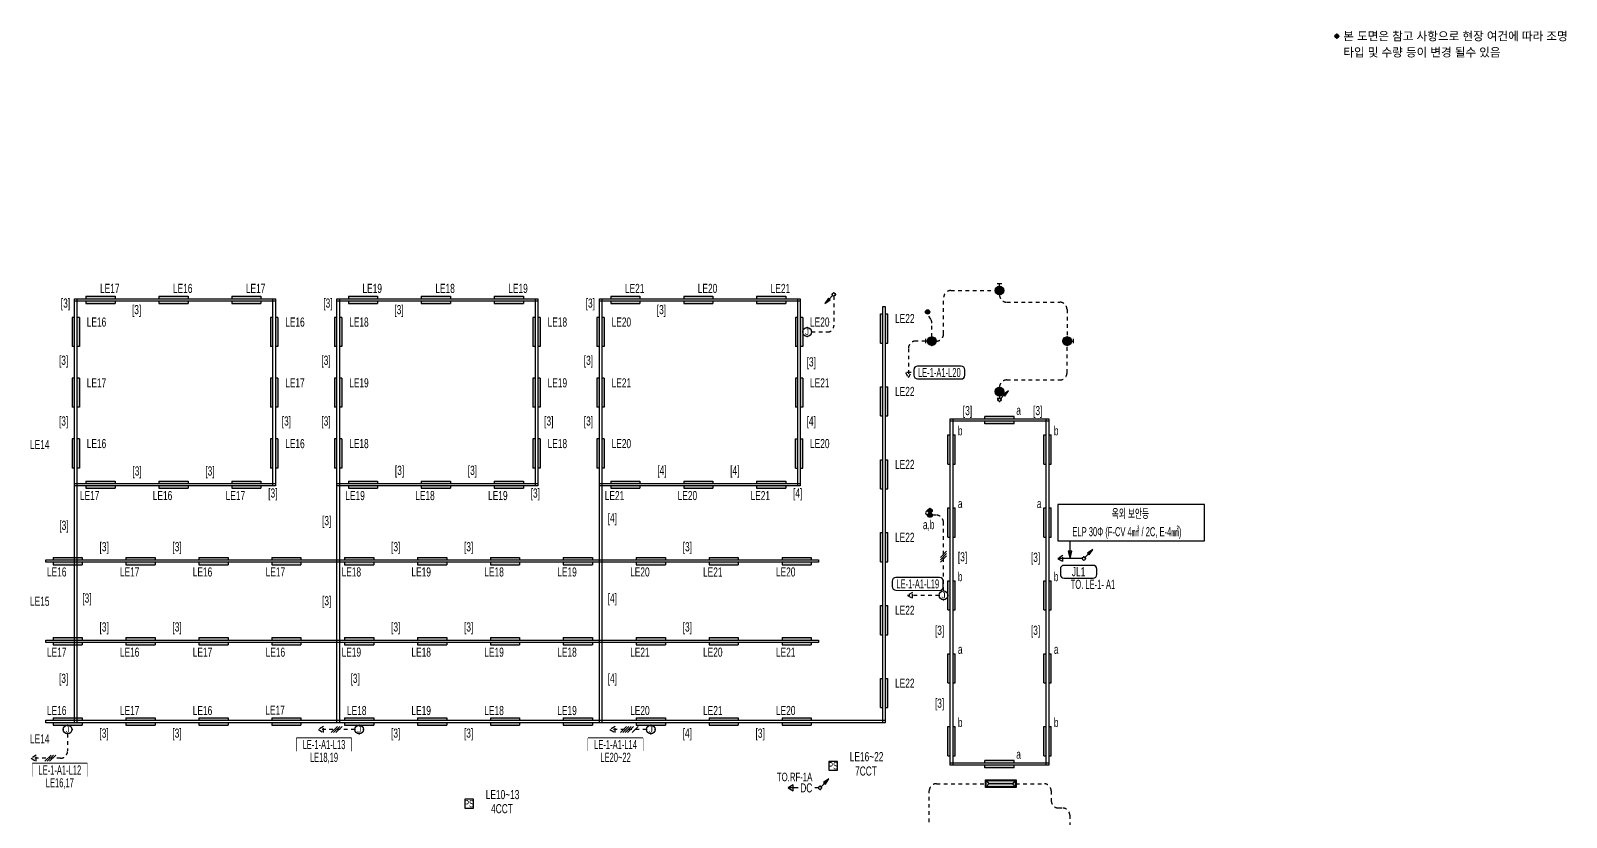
# Model space of a CAD drawing. Header units: millimetres. Extents: x 86947 to 500447, y -530175 to 1059536.
# Drawn here: x 308831 to 372026, y -304490 to -272132 of the extents above; entities that cross this region are included whole.
import ezdxf
from ezdxf.enums import TextEntityAlignment as Align

# ---------------------------------------------------------------- set-up
doc = ezdxf.new("R2010")
doc.units = ezdxf.units.MM
doc.header["$LTSCALE"] = 150
doc.set_wipeout_variables(frame=1)
doc.linetypes.add('D1', pattern=[3, 1, -1, 1])
for name, color, linetype in [('------01 Distribution Panel', 3, 'Continuous'), ('------03 Lighting Fixture', 3, 'Continuous'), ('------04 Lighting Switch', 2, 'Continuous'), ('------04 Number of Strands (가닥수)', 1, 'Continuous'), ('-----20 General Symbol', 3, 'Continuous'), ('-----21 Embeded Wire in Ceiling or Wall', 4, 'Continuous'), ('-----23 Concealed or Exposed Wire', 4, 'D1'), ('-----25 Emergency Lighting Embeded Wire in Ceiling or Wall', 1, 'Continuous'), ('-----28 Race Way', 1, 'Continuous'), ('-----29 Indicator', 1, 'Continuous'), ('-----30 Text', 2, 'Continuous')]:
    doc.layers.add(name, color=color, linetype=linetype)
doc.styles.add('ELEC', font='')
doc.styles.get('ELEC').set_extended_font_data('Dotum')

# ---------------------------------------------------------------- blocks, each defined once
blk = doc.blocks.new('A$C0b6403cb')
at = {"layer": '-----30 Text'}
h = blk.add_hatch(color=256, dxfattribs=at)
edge = h.paths.add_edge_path()
edge.add_arc((-26637, -5011), 160, 0, 360)
h = blk.add_hatch(color=256, dxfattribs=at)
edge = h.paths.add_edge_path()
edge.add_arc((-26637, -5011), 160, 0, 360)
blk.add_circle((-26637, -5011), 160, dxfattribs=at)
blk.add_circle((-26637, -5011), 160, dxfattribs=at)
for p in [(-26796, -5011), (-26796, -5011), (-26637, -4851), (-26637, -4851), (-26477, -5011), (-26477, -5011), (-26637, -5171), (-26637, -5171)]:
    blk.add_point(p, dxfattribs=at)
at = {"layer": '-----30 Text', "style": 'ELEC'}
for s, p in [('본 도면은 참고 사항으로 현장 여건에 따라 조명', (-26101, -5011)), ('타입 및 수량 등이 변경 될수 있음', (-26101, -6345))]:
    blk.add_text(s, height=700, dxfattribs=at).set_placement(p, align=Align.MIDDLE_LEFT)
blk = doc.blocks.new('*U15')
blk.add_lwpolyline([(150, 0), (-150, 0), (-150, -300), (150, -300)], close=True)
at = {"style": 'ELEC', "width": 0.6}
blk.add_text('PS', height=250, dxfattribs=at).set_placement((0, -150), align=Align.MIDDLE)
blk = doc.blocks.new('*U12')
h = blk.add_hatch(color=256)
edge = h.paths.add_edge_path()
edge.add_arc((0, -75), 75, 0, 360)
blk.add_circle((0, -75), 75)
blk = doc.blocks.new('*U13')
h = blk.add_hatch(color=256)
edge = h.paths.add_edge_path()
edge.add_arc((-75, -75), 75, 0, 360)
h = blk.add_hatch(color=256)
edge = h.paths.add_edge_path()
edge.add_arc((75, -75), 75, 0, 360)
for centre in [(-75, -75), (75, -75)]:
    blk.add_circle(centre, 75)
blk.add_arc((0, 0), 75, 0, 180)
blk.add_point((150, -75))
blk = doc.blocks.new('E17')
h = blk.add_hatch(color=256)
h.paths.add_polyline_path([(600, 100), (-600, 100), (-600, 0), (600, 0)])
h.paths.add_polyline_path([(600, -100), (-600, -100), (-600, -200), (600, -200)])
for p, q in [((-600, 100), (600, 100)), ((-600, 100), (-600, 0)), ((600, 100), (600, 0)), ((600, 100), (600, 0)), ((-600, -100), (-600, -200)), ((-600, -200), (600, -200)), ((600, -100), (600, -200))]:
    blk.add_line(p, q)
blk = doc.blocks.new('D06')
for p, q in [((-75, 0), (0, 0)), ((0, -75), (0, 75))]:
    blk.add_line(p, q)
at = {"linetype": 'Continuous'}
blk.add_circle((-225, 0), 150, dxfattribs=at)
for p in [(-375, 0), (-225, 150), (-75, 0), (-225, -150)]:
    blk.add_point(p)
blk = doc.blocks.new('E06')
blk.add_hatch(color=256).paths.add_polyline_path([(-75, 0, 1), (-375, 0, 1)])
blk.add_blockref('D06', (0, 0))
blk = doc.blocks.new('벽부 비상등')
h = blk.add_hatch(color=0)
h.dxf.hatch_style = 1
h.paths.add_polyline_path([(0, 488), (-128, 600), (-128, -600), (0, -488)])
h = blk.add_hatch(color=0)
h.dxf.hatch_style = 1
h.paths.add_polyline_path([(128, 600), (0, 488), (0, -488), (128, -600)])
at = {"color": 1}
for p, q in [((-128, 600), (0, 488)), ((0, 488), (128, 600)), ((0, -488), (0, 488)), ((-128, -600), (0, -488)), ((0, -488), (128, -600))]:
    blk.add_line(p, q, dxfattribs=at)
blk.add_lwpolyline([(158, -630), (158, 630), (-158, 630), (-158, -630)], close=True)
blk.add_lwpolyline([(128, -600), (128, 600), (-128, 600), (-128, -600)], close=True, dxfattribs=at)
blk = doc.blocks.new('O01')
blk.add_hatch(color=256).paths.add_polyline_path([(-149, -218), (-218, -149), (-368, -368)])
blk.add_line((-46, -46), (-184, -184))
blk.add_lwpolyline([(-368, -368), (-149, -218), (-218, -149), (-368, -368)])
blk.add_circle((0, 0), 65)
for p in [(-65, 0), (-65, 0), (0, 65), (0, 65), (65, 0), (65, 0), (0, -65), (0, -65)]:
    blk.add_point(p)
blk = doc.blocks.new('O04')
blk.add_circle((0, 0), 150)
for p in [(-150, 0), (0, 150), (150, 0), (0, -150)]:
    blk.add_point(p)
at = {"style": 'ELEC'}
blk.add_text('J', height=214, dxfattribs=at).set_placement((0, 0), align=Align.MIDDLE)
blk = doc.blocks.new('O07')
blk.add_lwpolyline([(0, -100), (173, 0), (0, 100)], close=True)
blk = doc.blocks.new('*U44')
at = {"color": 0}
for p, q in [((-186, -106), (26, 106)), ((-106, -106), (106, 106)), ((-26, -106), (186, 106))]:
    blk.add_line(p, q, dxfattribs=at)
blk = doc.blocks.new('*U46')
at = {"color": 0}
for p, q in [((-306, -106), (-94, 106)), ((-226, -106), (-14, 106)), ((-146, -106), (66, 106)), ((-66, -106), (146, 106)), ((94, -106), (306, 106))]:
    blk.add_line(p, q, dxfattribs=at)

msp = doc.modelspace()

# ---------------------------------------------------------------- linework, layer by layer
at = {"layer": '------01 Distribution Panel', "color": 1, "elevation": 0}
for points in [[(319772, -301761), (322027, -301761), (322027, -301236), (319772, -301236)], [(331772, -301761), (334027, -301761), (334027, -301236), (331772, -301236)], [(308902, -302808), (311157, -302808), (311157, -302283), (308902, -302283)]]:
    msp.add_lwpolyline(points, close=True, dxfattribs=at)
at = {"layer": '-----21 Embeded Wire in Ceiling or Wall'}
msp.add_line((352105, -293847), (351105, -293847), dxfattribs=at)
at = {"layer": '-----23 Concealed or Exposed Wire'}
for p, q in [((341880, -283050), (341880, -284275)), ((340960, -284525), (341630, -284525))]:
    msp.add_line(p, q, dxfattribs=at)
at = {"layer": '-----23 Concealed or Exposed Wire', "elevation": 0}
for points in [[(346100, -284900, 0.414214), (346400, -284600), (346400, -283120, -0.414214), (346700, -282820), (348520, -282820)], [(348700, -283000, 0.414214), (349000, -283300), (351180, -283300, -0.414214), (351480, -283600), (351480, -284720)], [(345920, -284720), (345920, -284161, 0.142394), (345873, -284000), (345740, -283790)], [(345650, -284900), (345250, -284900, 0.414214), (344950, -285200), (344950, -286400)], [(348700, -286800, -0.414214), (349000, -286500), (351180, -286500, 0.414214), (351480, -286200), (351480, -285080)], [(346395, -295180), (346395, -292360, 0.414214), (346095, -292060), (345930, -292060)], [(310350, -301060), (310350, -301760, -0.414214), (310050, -302060), (308850, -302060)], [(345808, -304994), (345808, -303408, -0.414214), (346108, -303108), (348120, -303108)], [(349380, -303108), (350530, -303108, -0.414214), (350830, -303408), (350830, -303808, 0.414214), (351130, -304108), (351293, -304108, -0.414214), (351593, -304408), (351593, -305620)]]:
    msp.add_lwpolyline(points, format="xyb", dxfattribs=at)
for points in [[(346215, -295360), (344915, -295360)], [(322170, -300880), (320670, -300880)], [(334170, -300880), (332670, -300880)]]:
    msp.add_lwpolyline(points, dxfattribs=at)
at = {"layer": '-----23 Concealed or Exposed Wire'}
msp.add_arc((341630, -284275, 0), 250, 270, 0, dxfattribs=at)
at = {"layer": '-----25 Emergency Lighting Embeded Wire in Ceiling or Wall'}
for p, q in [((340417, -303280), (340000, -303280)), ((341250, -303280), (341097, -303280))]:
    msp.add_line(p, q, dxfattribs=at)
at = {"layer": '-----28 Race Way', "elevation": 0}
for points in [[(310635, -300600), (310635, -283159), (310735, -283159), (310735, -300600)], [(318900, -283259), (310635, -283259), (310635, -283159), (318900, -283159)], [(318800, -290857), (318800, -283159), (318900, -283159), (318900, -290857)], [(321435, -300600), (321435, -283159), (321535, -283159), (321535, -300600)], [(329700, -283259), (321435, -283259), (321435, -283159), (329700, -283159)], [(329600, -290857), (329600, -283159), (329700, -283159), (329700, -290857)], [(332235, -300600), (332235, -283159), (332335, -283159), (332335, -300600)], [(340500, -283259), (332235, -283259), (332235, -283159), (340500, -283159)], [(340400, -290857), (340400, -283159), (340500, -283159), (340500, -290857)], [(343900, -300600), (343900, -283479), (344000, -283479), (344000, -300600)], [(350725, -288200), (346675, -288200), (346675, -288100), (350725, -288100)], [(346675, -302350), (346675, -288100), (346775, -288100), (346775, -302350)], [(350625, -302350), (350625, -288100), (350725, -288100), (350725, -302350)], [(318900, -290857), (310635, -290857), (310635, -290757), (318900, -290757)], [(329700, -290857), (321435, -290857), (321435, -290757), (329700, -290757)], [(340500, -290857), (332235, -290857), (332235, -290757), (340500, -290757)], [(341250, -294000), (309450, -294000), (309450, -293900), (341250, -293900)], [(341250, -297300), (309450, -297300), (309450, -297200), (341250, -297200)], [(344000, -300600), (309450, -300600), (309450, -300500), (344000, -300500)], [(350725, -302350), (346675, -302350), (346675, -302250), (350725, -302250)]]:
    msp.add_lwpolyline(points, close=True, dxfattribs=at)
at = {"layer": '-----29 Indicator', "color": 1}
for p, q in [((351605, -293847), (351605, -293116)), ((351680, -293547), (351530, -293547)), ((351530, -293547), (351605, -293847)), ((351605, -293847), (351680, -293547))]:
    msp.add_line(p, q, dxfattribs=at)
at = {"layer": '-----29 Indicator', "color": 1, "elevation": 0}
msp.add_lwpolyline([(351105, -291616), (351105, -293116), (357141, -293116), (357141, -291616)], close=True, dxfattribs=at)
at = {"color": 1, "linetype": 'Continuous', "elevation": 0}
for points in [[(345174, -286303, 0.414214), (345324, -286453), (347124, -286458, 0.414214), (347274, -286308), (347274, -286083, 0.414214), (347124, -285933), (345324, -285928, 0.414214), (345174, -286078)], [(351206, -294502, 0.414214), (351356, -294652), (352556, -294652, 0.414214), (352706, -294502), (352706, -294277, 0.414214), (352556, -294127), (351356, -294127, 0.414214), (351206, -294277)], [(344287, -294999, 0.414214), (344437, -295149), (346237, -295154, 0.414214), (346387, -295004), (346387, -294779, 0.414214), (346237, -294629), (344437, -294624, 0.414214), (344287, -294774)]]:
    msp.add_lwpolyline(points, format="xyb", close=True, dxfattribs=at)

# ---------------------------------------------------------------- block references
at = {"layer": '------03 Lighting Fixture', "color": 3}
for p in [(311705, -283159), (314705, -283159), (317705, -283159), (322505, -283159), (325505, -283159), (328505, -283159), (333305, -283159), (336305, -283159), (339305, -283159), (311705, -290757), (314705, -290757), (317705, -290757), (322505, -290757), (325505, -290757), (328505, -290757), (333305, -290757), (336305, -290757), (339305, -290757), (310350, -293900), (313350, -293900), (316350, -293900), (319350, -293900), (322350, -293900), (325350, -293900), (328350, -293900), (331350, -293900), (334350, -293900), (337350, -293900), (340350, -293900), (310350, -297200), (313350, -297200), (316350, -297200), (319350, -297200), (322350, -297200), (325350, -297200), (328350, -297200), (331350, -297200), (334350, -297200), (337350, -297200), (340350, -297200), (310350, -300500), (313350, -300500), (316350, -300500), (319350, -300500), (322350, -300500), (325350, -300500), (328350, -300500), (331350, -300500), (334350, -300500), (337350, -300500), (340350, -300500)]:
    msp.add_blockref('E17', p, dxfattribs=at)
at = {"layer": '------03 Lighting Fixture', "xscale": 1.2, "yscale": 1.2, "zscale": 1.2}
for p, rotation in [((348700, -282550), 90), ((345650, -284900), 180), ((348700, -287250), 270)]:
    msp.add_blockref('E06', p, dxfattribs=dict(at, rotation=rotation))
at = {"layer": '------03 Lighting Fixture', "color": 3}
for p, rotation in [((310735, -284525), 270), ((318900, -284525), 270), ((321535, -284525), 270), ((329700, -284525), 270), ((332335, -284525), 270), ((340500, -284525), 270), ((343900, -284379), 89.99999999999999), ((310735, -287025), 270), ((318900, -287025), 270), ((321535, -287025), 270), ((329700, -287025), 270), ((332335, -287025), 270), ((340500, -287025), 270), ((343900, -287379), 89.99999999999999), ((348699, -288200), 180), ((346675, -289360), 89.99999999999999), ((350625, -289360), 89.99999999999999), ((310735, -289525), 270), ((318900, -289525), 270), ((321535, -289525), 270), ((329700, -289525), 270), ((332335, -289525), 270), ((340400, -289525), 90), ((343900, -290379), 89.99999999999999), ((346675, -292360), 89.99999999999999), ((350625, -292360), 89.99999999999999), ((343900, -293379), 89.99999999999999), ((346675, -295360), 89.99999999999999), ((350625, -295360), 89.99999999999999), ((343900, -296379), 89.99999999999999), ((346675, -298360), 89.99999999999999), ((350625, -298360), 89.99999999999999), ((343900, -299379), 89.99999999999999), ((346675, -301360), 89.99999999999999), ((350625, -301360), 89.99999999999999), ((348699, -302350), 180)]:
    msp.add_blockref('E17', p, dxfattribs=dict(at, rotation=rotation))
at = {"layer": '------03 Lighting Fixture', "xscale": 1.2, "yscale": 1.2, "zscale": 1.2}
msp.add_blockref('E06', (351750, -284900), dxfattribs=at)
at = {"layer": '------03 Lighting Fixture', "xscale": -1, "rotation": 90}
msp.add_blockref('벽부 비상등', (348750, -303108), dxfattribs=at)
at = {"layer": '------04 Lighting Switch', "xscale": 1.2, "yscale": 1.2, "zscale": 1.2, "rotation": 89.99999999999999}
for name, p in [('*U12', (345650, -283700)), ('*U13', (345750, -291970))]:
    msp.add_blockref(name, p, dxfattribs=at)
at = {"layer": '------04 Lighting Switch', "xscale": 1.2, "yscale": 1.2, "zscale": 1.2}
for p in [(341850, -302190), (326870, -303750)]:
    msp.add_blockref('*U15', p, dxfattribs=at)
at = {"layer": '------04 Number of Strands (가닥수)', "xscale": -1.2, "yscale": 1.2, "zscale": 1.2, "rotation": 90}
msp.add_blockref('*U44', (346395, -293770), dxfattribs=at)
at = {"layer": '-----20 General Symbol'}
msp.add_blockref('O01', (341880, -282985), dxfattribs=at)
at = {"layer": '-----20 General Symbol', "xscale": 1.2, "yscale": 1.2, "zscale": 1.2}
for p in [(340780, -284525), (346395, -295360), (310350, -300880), (322350, -300880), (334350, -300880)]:
    msp.add_blockref('O04', p, dxfattribs=at)
at = {"layer": '-----20 General Symbol', "rotation": 180}
for p in [(348700, -287315), (352170, -293847), (341315, -303280)]:
    msp.add_blockref('O01', p, dxfattribs=at)
at = {"layer": '-----23 Concealed or Exposed Wire', "xscale": 1.199999999953434, "yscale": 1.199999999953434, "zscale": 1.199999999953434}
for p, rotation in [((344950, -286192), 270), ((351313, -293847), 180), ((345123, -295360), 180), ((320878, -300880), 180), ((332878, -300880), 180), ((309058, -302060), 180)]:
    msp.add_blockref('O07', p, dxfattribs=dict(at, rotation=rotation))
at = {"layer": '-----25 Emergency Lighting Embeded Wire in Ceiling or Wall', "xscale": 1.199999999953434, "yscale": 1.199999999953434, "zscale": 1.199999999953434, "rotation": 180}
msp.add_blockref('O07', (340208, -303280), dxfattribs=at)
at = {"xscale": 0.5, "yscale": 0.5, "zscale": 0.5}
msp.add_blockref('A$C0b6403cb', (375900, -269850), dxfattribs=at)

# ---------------------------------------------------------------- texts
at = {"layer": '------04 Lighting Switch', "style": 'ELEC', "width": 0.7}
for s, p in [('LE17', (312085, -282732)), ('LE16', (315085, -282732)), ('LE17', (318085, -282732)), ('LE19', (322885, -282732)), ('LE18', (325885, -282732)), ('LE19', (328885, -282732)), ('LE21', (333685, -282732)), ('LE20', (336685, -282732)), ('LE21', (339685, -282732)), ('LE16', (311538, -284117)), ('LE16', (319704, -284117)), ('LE18', (322338, -284117)), ('LE18', (330504, -284117)), ('LE20', (333138, -284117)), ('LE20', (341304, -284117)), ('LE22', (344803, -283970)), ('LE17', (311538, -286617)), ('LE17', (319704, -286617)), ('LE19', (322338, -286617)), ('LE19', (330504, -286617)), ('LE21', (333138, -286617)), ('LE21', (341304, -286617)), ('LE22', (344803, -286970)), ('a', (349485, -287745)), ('b', (347082, -288581)), ('b', (351032, -288581)), ('LE14', (309203, -289158)), ('LE16', (311538, -289117)), ('LE16', (319704, -289117)), ('LE18', (322338, -289117)), ('LE18', (330504, -289117)), ('LE20', (333138, -289117)), ('LE20', (341304, -289117)), ('LE22', (344803, -289970)), ('LE17', (311256, -291254)), ('LE16', (314256, -291254)), ('LE17', (317256, -291254)), ('LE19', (322180, -291254)), ('LE18', (325056, -291254)), ('LE19', (328056, -291254)), ('LE21', (332856, -291254)), ('LE20', (335856, -291254)), ('LE21', (338856, -291254)), ('a', (347082, -291581)), ('a', (350332, -291581)), ('a,b', (345787, -292474)), ('LE22', (344803, -292970)), ('LE16', (309901, -294397)), ('LE17', (312901, -294397)), ('LE16', (315901, -294397)), ('LE17', (318901, -294397)), ('LE18', (322025, -294397)), ('LE19', (324901, -294397)), ('LE18', (327901, -294397)), ('LE19', (330901, -294397)), ('LE20', (333901, -294397)), ('LE21', (336901, -294397)), ('LE20', (339901, -294397)), ('b', (347082, -294581)), ('b', (351032, -294581)), ('LE15', (309203, -295605)), ('LE22', (344803, -295970)), ('LE17', (309901, -297697)), ('LE16', (312901, -297697)), ('LE17', (315901, -297697)), ('LE16', (318901, -297697)), ('LE19', (322025, -297697)), ('LE18', (324901, -297697)), ('LE19', (327901, -297697)), ('LE18', (330901, -297697)), ('LE21', (333901, -297697)), ('LE20', (336901, -297697)), ('LE21', (339901, -297697)), ('a', (347082, -297581)), ('a', (351032, -297581)), ('LE22', (344803, -298970)), ('LE16', (309901, -300097)), ('LE17', (312901, -300097)), ('LE16', (315901, -300097)), ('LE17', (318888, -300081)), ('LE18', (322248, -300097)), ('LE19', (324901, -300097)), ('LE18', (327901, -300097)), ('LE19', (330901, -300097)), ('LE20', (333901, -300097)), ('LE21', (336901, -300097)), ('LE20', (339901, -300097)), ('b', (347082, -300581)), ('b', (351032, -300581)), ('LE14', (309203, -301264)), ('LE16~22', (343230, -301996)), ('a', (349485, -301895)), ('7CCT', (343205, -302586)), ('LE10~13', (328250, -303556)), ('4CCT', (328225, -304135))]:
    msp.add_text(s, height=375, dxfattribs=at).set_placement(p, align=Align.MIDDLE)
at = {"layer": '-----25 Emergency Lighting Embeded Wire in Ceiling or Wall', "style": 'ELEC', "width": 0.7}
msp.add_text('TO.RF-1A', height=350, dxfattribs=at).set_placement((340269, -302831), align=Align.MIDDLE_CENTER)
msp.add_text('DC', height=375, dxfattribs=at).set_placement((340750, -303280), align=Align.MIDDLE)
at = {"layer": '-----28 Race Way', "style": 'ELEC', "width": 0.7}
for s, p in [('[3]', (310261, -283384)), ('[3]', (313188, -283651)), ('[3]', (321061, -283384)), ('[3]', (323988, -283651)), ('[3]', (331861, -283384)), ('[3]', (334788, -283651)), ('[3]', (310184, -285736)), ('[3]', (320984, -285736)), ('[3]', (331784, -285736)), ('[3]', (340953, -285802)), ('[3]', (310184, -288236)), ('[3]', (319353, -288236)), ('[3]', (320984, -288236)), ('[3]', (330153, -288236)), ('[3]', (331784, -288236)), ('[4]', (340953, -288236)), ('[3]', (347383, -287805)), ('[3]', (350275, -287805)), ('[3]', (313207, -290291)), ('[3]', (316207, -290291)), ('[3]', (324009, -290264)), ('[3]', (327009, -290264)), ('[4]', (334809, -290264)), ('[4]', (337809, -290264)), ('[3]', (318796, -291198)), ('[3]', (329596, -291198)), ('[4]', (340396, -291198)), ('[3]', (310199, -292525)), ('[3]', (321011, -292331)), ('[4]', (332766, -292220)), ('[3]', (311854, -293407)), ('[3]', (314854, -293407)), ('[3]', (323854, -293407)), ('[3]', (326854, -293407)), ('[3]', (335854, -293407)), ('[3]', (347179, -293821)), ('[3]', (350184, -293843)), ('[3]', (311143, -295520)), ('[3]', (321011, -295631)), ('[4]', (332766, -295520)), ('[3]', (311854, -296707)), ('[3]', (314854, -296707)), ('[3]', (323854, -296707)), ('[3]', (326854, -296707)), ('[3]', (335854, -296707)), ('[3]', (346234, -296843)), ('[3]', (350184, -296843)), ('[3]', (310186, -298820)), ('[3]', (322186, -298820)), ('[4]', (332766, -298820)), ('[3]', (346234, -299843)), ('[3]', (311851, -301076)), ('[3]', (314851, -301076)), ('[3]', (323851, -301076)), ('[3]', (326851, -301076)), ('[4]', (335851, -301076)), ('[3]', (338851, -301076))]:
    msp.add_text(s, height=375, dxfattribs=at).set_placement(p, align=Align.MIDDLE)
at = {"linetype": 'Continuous', "style": 'ELEC'}
for s, width, p in [('LE-1-A1-L20', 0.6, (346224, -286193)), ('JL1', 0.7, (351956, -294390)), ('LE-1-A1-L19', 0.6, (345337, -294889)), ('TO. LE-1- A1', 0.6, (352546, -294906))]:
    msp.add_text(s, height=375, dxfattribs=dict(at, width=width)).set_placement(p, align=Align.MIDDLE)
at = {"linetype": 'Continuous', "style": 'ELEC', "width": 0.6}
for s, p in [('옥외 보안등 ', (353318, -291991)), ('ELP 30Φ (F-CV 4㎟ / 2C, E-4㎟)', (351702, -292741))]:
    msp.add_text(s, height=375, dxfattribs=at).set_placement(p, align=Align.MIDDLE_LEFT)

# ---------------------------------------------------------------- next in the draw order: wipeouts: each hides what was drawn before it
at = {"color": 1}
for points in [[(319772, -301761), (322027, -301761), (322027, -301236), (319772, -301236)], [(331772, -301761), (334027, -301761), (334027, -301236), (331772, -301236)], [(308902, -302808), (311157, -302808), (311157, -302283), (308902, -302283)]]:
    msp.add_wipeout(points, dxfattribs=at)

# ---------------------------------------------------------------- next in the draw order: block references
at = {"layer": '------04 Number of Strands (가닥수)', "xscale": 1.2, "yscale": 1.2, "zscale": 1.2}
for name, p in [('*U44', (321420, -300880)), ('*U46', (333468, -300880)), ('*U44', (309637, -302060))]:
    msp.add_blockref(name, p, dxfattribs=at)

# ---------------------------------------------------------------- next in the draw order: wipeouts: each hides what was drawn before it
at = {"color": 1}
for points in [[(319772, -302286), (322027, -302286), (322027, -301761), (319772, -301761)], [(331772, -302286), (334027, -302286), (334027, -301761), (331772, -301761)], [(308902, -303333), (311157, -303333), (311157, -302808), (308902, -302808)]]:
    msp.add_wipeout(points, dxfattribs=at)

# ---------------------------------------------------------------- next in the draw order: texts
at = {"style": 'ELEC', "width": 0.6}
for s, p in [('LE-1-A1-L13', (320900, -301498)), ('LE-1-A1-L14', (332900, -301498)), ('LE18,19', (320900, -302023)), ('LE20~22', (332900, -302023)), ('LE-1-A1-L12', (310029, -302545)), ('LE16,17', (310029, -303070))]:
    msp.add_text(s, height=375, dxfattribs=at).set_placement(p, align=Align.MIDDLE_CENTER)

doc.saveas('drawing.dxf')
